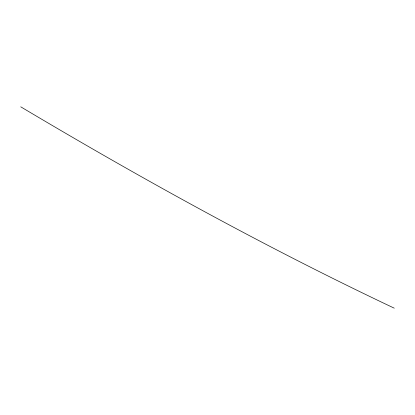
<?xml version="1.0" encoding="UTF-8"?>
<svg xmlns="http://www.w3.org/2000/svg" width="415" height="415" viewBox="0 0 415 415"><rect width="100%" height="100%" fill="white"/><g stroke="black" fill="none" stroke-linecap="round" stroke-linejoin="round"><path stroke-width="0.62" d="M394.25 308.174C266.321 247.677 142.324 179.166 20.75 106.826"/></g></svg>
